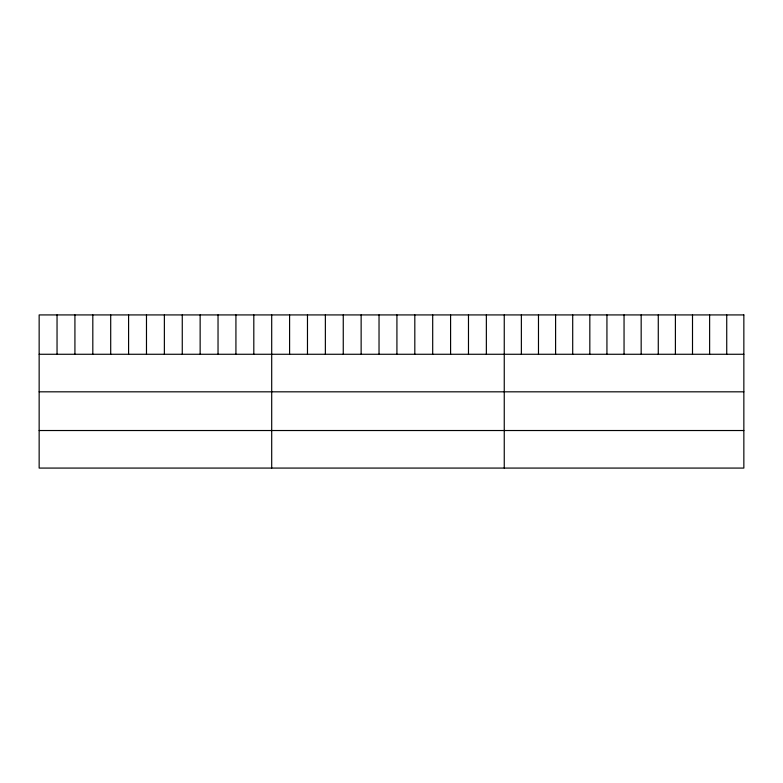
<?xml version="1.0" encoding="UTF-8"?>
<svg xmlns="http://www.w3.org/2000/svg" width="783" height="783" viewBox="0 0 783 783"><rect width="100%" height="100%" fill="white"/><g stroke="black" fill="none" stroke-linecap="round" stroke-linejoin="round"><path stroke-width="1.17" d="M39.15 354.268L743.85 354.268M39.15 391.823L743.85 391.823M39.15 430.523L743.85 430.523M726.732 314.923L726.732 354.268M709.623 314.923L709.623 354.268M692.505 314.923L692.505 354.268M675.396 314.923L675.396 354.268M658.278 314.923L658.278 354.268M641.169 314.923L641.169 354.268M624.051 314.923L624.051 354.268M606.933 314.923L606.933 354.268M589.824 314.923L589.824 354.268M572.706 314.923L572.706 354.268M555.597 314.923L555.597 354.268M538.479 314.923L538.479 354.268M521.37 314.923L521.37 354.268M504.252 314.923L504.252 468.077M486.36 314.923L486.36 354.268M468.479 314.923L468.479 354.268M450.587 314.923L450.587 354.268M432.696 314.923L432.696 354.268M414.814 314.923L414.814 354.268M396.922 314.923L396.922 354.268M379.031 314.923L379.031 354.268M361.139 314.923L361.139 354.268M343.257 314.923L343.257 354.268M325.366 314.923L325.366 354.268M307.474 314.923L307.474 354.268M289.593 314.923L289.593 354.268M271.701 314.923L271.701 468.077M253.809 314.923L253.809 354.268M235.928 314.923L235.928 354.268M218.036 314.923L218.036 354.268M200.145 314.923L200.145 354.268M182.263 314.923L182.263 354.268M164.371 314.923L164.371 354.268M146.48 314.923L146.48 354.268M128.588 314.923L128.588 354.268M110.706 314.923L110.706 354.268M92.815 314.923L92.815 354.268M74.923 314.923L74.923 354.268M57.042 314.923L57.042 354.268M743.85 314.923L39.15 314.923L39.15 468.077L743.85 468.077L743.85 314.923"/></g></svg>
